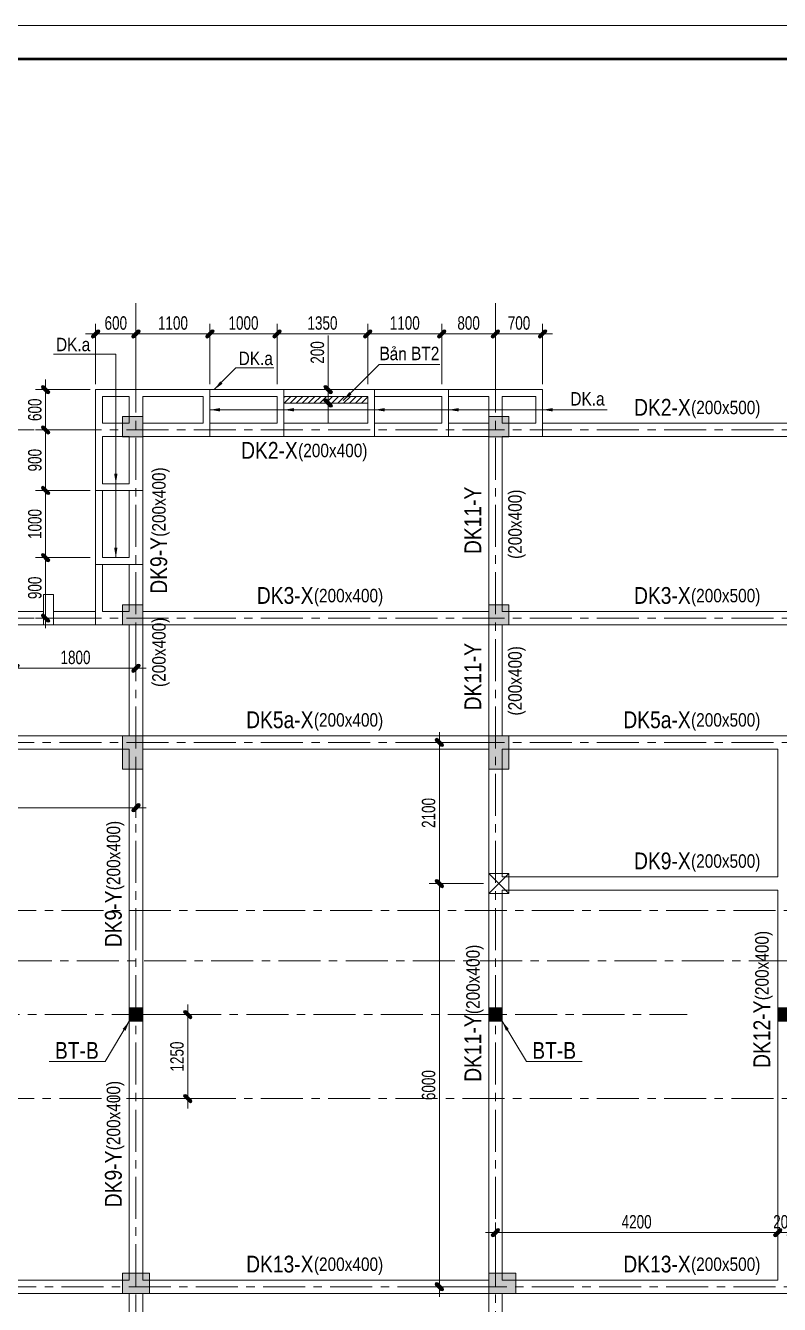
# Model space of a CAD drawing. Header units: millimetres. Extents: x -32285 to 839146, y -560248 to 114976.
# Drawn here: x 22057 to 33275, y 14887 to 33918 of the extents above; entities that cross this region are included whole.
import ezdxf
from ezdxf.enums import TextEntityAlignment as Align

# ---------------------------------------------------------------- set-up
doc = ezdxf.new("R2010")
doc.units = ezdxf.units.MM
doc.linetypes.add('ACAD_ISO03W100', pattern=[30, 12, -18])
doc.linetypes.add('CENTER', pattern=[2, 1.25, -0.25, 0.25, -0.25])
doc.layers.get('0').update_dxf_attribs({"lineweight": 20})
doc.layers.get('Defpoints').update_dxf_attribs({"lineweight": 9})
for name, color, linetype, lineweight in [('00_KHUNG 1_S', 7, 'Continuous', 50), ('a', 2, 'Continuous', 20), ('A_Bao_Cot_S_0.2', 3, 'Continuous', 20), ('A_Bao_DK_S_0.2', 3, 'Continuous', 20), ('A_Center_S_0.09', 8, 'Continuous', 9), ('A_Hatch_Cot_S_0.2', 30, 'Continuous', 20), ('A_Hatch_S_CONC_0.05', 8, 'ACAD_ISO03W100', 5), ('A_Note_Steel_S_0.09', 8, 'Continuous', 9), ('banbetong', 3, 'Continuous', 35), ('BT-1', 6, 'Continuous', 35), ('COT CAY 1', 10, 'Continuous', 20), ('COT CAY1', 6, 'Continuous', 20), ('Dim P', 150, 'Continuous', 15), ('DK-X', 33, 'Continuous', 35), ('DK-Y', 6, 'Continuous', 35), ('GCT-S', 8, 'Continuous', 9), ('TTN', 4, 'Continuous', 20)]:
    doc.layers.add(name, color=color, linetype=linetype, lineweight=lineweight)
doc.layers.add('HP- KHUNG', color=7, linetype='Continuous', plot=False)
doc.styles.add('conden250', font='VHELVCN.TTF', dxfattribs={"height": 250})
doc.styles.add('condense200', font='VHELVCN.TTF', dxfattribs={"height": 200})
doc.styles.add('Shx200', font='vn_vni.shx', dxfattribs={"width": 0.75, "bigfont": '@extfont2.shx'})
doc.dimstyles.new('SC 100 shx', dxfattribs={"dimtxt": 200, "dimasz": 150, "dimexe": 100, "dimexo": 80, "dimgap": 60, "dimtad": 1, "dimdec": 0, "dimtxsty": 'Shx200', "dimblk": 'STIK-01', "dimcen": -125, "dimdle": 100, "dimclrd": 8, "dimclre": 8, "dimclrt": 256, "dimadec": 0, "dimazin": 0, "dimtfac": 1, "dimtdec": 0, "dimtix": 1, "dimtmove": 0, "dimatfit": 3, "dimfxl": 1, "dimlwd": 9, "dimlwe": 9, "dimarcsym": 0})

# ---------------------------------------------------------------- blocks, each defined once
blk = doc.blocks.new('STIK-01')
at = {"lineweight": 13}
h = blk.add_hatch(color=8, dxfattribs=at)
edge = h.paths.add_edge_path()
edge.add_line((-0.16, -0.37), (0.37, 0.16))
edge.add_arc((0.27, 0.27), 0.15, 315, 495)
edge.add_line((0.16, 0.37), (-0.37, -0.16))
edge.add_arc((-0.27, -0.27), 0.15, 135, 315)
at = {"color": 8, "lineweight": 9}
for p, q in [((-0.21, 0), (-1, 0)), ((0, 0.21), (0, 1)), ((1, 0), (0.21, 0)), ((0, -1), (0, -0.21))]:
    blk.add_line(p, q, dxfattribs=at)
at = {"color": 8, "lineweight": 13}
blk.add_lwpolyline([(-0.16, -0.37), (0.37, 0.16, 1), (0.16, 0.37), (-0.37, -0.16, 1)], format="xyb", close=True, dxfattribs=at)
blk = doc.blocks.new('*D44')
at = {"layer": 'Defpoints', "color": 0, "linetype": 'Continuous', "transparency": 16777216}
for p in [(237052, -84333), (242052, -84333), (242052, -84817)]:
    blk.add_point(p, dxfattribs=at)
at = {"layer": 'Dim P', "color": 8, "linetype": 'Continuous', "lineweight": 9, "transparency": 16777216}
for p, q in [((237052, -84413), (237052, -84917)), ((242052, -84413), (242052, -84917)), ((237202, -84817), (241902, -84817))]:
    blk.add_line(p, q, dxfattribs=at)
at = {"layer": 'Dim P', "color": 8, "linetype": 'Continuous', "lineweight": 9, "transparency": 16777216, "xscale": 150, "yscale": 150, "zscale": 150, "rotation": 180}
blk.add_blockref('STIK-01', (237052, -84817), dxfattribs=at)
at = {"layer": 'Dim P', "color": 8, "linetype": 'Continuous', "lineweight": 9, "transparency": 16777216, "xscale": 150, "yscale": 150, "zscale": 150}
blk.add_blockref('STIK-01', (242052, -84817), dxfattribs=at)
at = {"layer": 'Dim P', "linetype": 'Continuous', "transparency": 16777216, "insert": (239552, -84657), "char_height": 200, "attachment_point": 5, "style": 'Shx200'}
blk.add_mtext('5000', dxfattribs=at)
blk = doc.blocks.new('*D135')
at = {"layer": 'Defpoints', "color": 0, "linetype": 'Continuous', "transparency": 16777216}
for p in [(242052, -70053), (241452, -70883), (242052, -70883)]:
    blk.add_point(p, dxfattribs=at)
at = {"layer": 'Dim P', "color": 8, "linetype": 'Continuous', "lineweight": 9, "transparency": 16777216}
for p, q in [((241452, -70803), (241452, -69953)), ((242052, -70803), (242052, -69953)), ((241602, -70053), (241902, -70053))]:
    blk.add_line(p, q, dxfattribs=at)
at = {"layer": 'Dim P', "color": 8, "linetype": 'Continuous', "lineweight": 9, "transparency": 16777216, "xscale": 150, "yscale": 150, "zscale": 150, "rotation": 180}
blk.add_blockref('STIK-01', (241452, -70053), dxfattribs=at)
at = {"layer": 'Dim P', "color": 8, "linetype": 'Continuous', "lineweight": 9, "transparency": 16777216, "xscale": 150, "yscale": 150, "zscale": 150}
blk.add_blockref('STIK-01', (242052, -70053), dxfattribs=at)
at = {"layer": 'Dim P', "linetype": 'Continuous', "transparency": 16777216, "insert": (241752, -69893), "char_height": 200, "attachment_point": 5, "style": 'Shx200'}
blk.add_mtext('600', dxfattribs=at)
blk = doc.blocks.new('*D136')
at = {"layer": 'Defpoints', "color": 0, "linetype": 'Continuous', "transparency": 16777216}
for p in [(243152, -70053), (242052, -70883), (243152, -70883)]:
    blk.add_point(p, dxfattribs=at)
at = {"layer": 'Dim P', "color": 8, "linetype": 'Continuous', "lineweight": 9, "transparency": 16777216}
for p, q in [((242052, -70803), (242052, -69953)), ((243152, -70803), (243152, -69953)), ((242202, -70053), (243002, -70053))]:
    blk.add_line(p, q, dxfattribs=at)
at = {"layer": 'Dim P', "color": 8, "linetype": 'Continuous', "lineweight": 9, "transparency": 16777216, "xscale": 150, "yscale": 150, "zscale": 150, "rotation": 180}
blk.add_blockref('STIK-01', (242052, -70053), dxfattribs=at)
at = {"layer": 'Dim P', "color": 8, "linetype": 'Continuous', "lineweight": 9, "transparency": 16777216, "xscale": 150, "yscale": 150, "zscale": 150}
blk.add_blockref('STIK-01', (243152, -70053), dxfattribs=at)
at = {"layer": 'Dim P', "linetype": 'Continuous', "transparency": 16777216, "insert": (242602, -69893), "char_height": 200, "attachment_point": 5, "style": 'Shx200'}
blk.add_mtext('1100', dxfattribs=at)
blk = doc.blocks.new('*D137')
at = {"layer": 'Defpoints', "color": 0, "linetype": 'Continuous', "transparency": 16777216}
for p in [(244152, -70053), (243152, -70883), (244152, -70883)]:
    blk.add_point(p, dxfattribs=at)
at = {"layer": 'Dim P', "color": 8, "linetype": 'Continuous', "lineweight": 9, "transparency": 16777216}
for p, q in [((243152, -70803), (243152, -69953)), ((244152, -70803), (244152, -69953)), ((243302, -70053), (244002, -70053))]:
    blk.add_line(p, q, dxfattribs=at)
at = {"layer": 'Dim P', "color": 8, "linetype": 'Continuous', "lineweight": 9, "transparency": 16777216, "xscale": 150, "yscale": 150, "zscale": 150, "rotation": 180}
blk.add_blockref('STIK-01', (243152, -70053), dxfattribs=at)
at = {"layer": 'Dim P', "color": 8, "linetype": 'Continuous', "lineweight": 9, "transparency": 16777216, "xscale": 150, "yscale": 150, "zscale": 150}
blk.add_blockref('STIK-01', (244152, -70053), dxfattribs=at)
at = {"layer": 'Dim P', "linetype": 'Continuous', "transparency": 16777216, "insert": (243652, -69893), "char_height": 200, "attachment_point": 5, "style": 'Shx200'}
blk.add_mtext('1000', dxfattribs=at)
blk = doc.blocks.new('*D138')
at = {"layer": 'Defpoints', "color": 0, "linetype": 'Continuous', "transparency": 16777216}
for p in [(245502, -70053), (244152, -70883), (245502, -70883)]:
    blk.add_point(p, dxfattribs=at)
at = {"layer": 'Dim P', "color": 8, "linetype": 'Continuous', "lineweight": 9, "transparency": 16777216}
for p, q in [((244152, -70803), (244152, -69953)), ((245502, -70803), (245502, -69953)), ((244302, -70053), (245352, -70053))]:
    blk.add_line(p, q, dxfattribs=at)
at = {"layer": 'Dim P', "color": 8, "linetype": 'Continuous', "lineweight": 9, "transparency": 16777216, "xscale": 150, "yscale": 150, "zscale": 150, "rotation": 180}
blk.add_blockref('STIK-01', (244152, -70053), dxfattribs=at)
at = {"layer": 'Dim P', "color": 8, "linetype": 'Continuous', "lineweight": 9, "transparency": 16777216, "xscale": 150, "yscale": 150, "zscale": 150}
blk.add_blockref('STIK-01', (245502, -70053), dxfattribs=at)
at = {"layer": 'Dim P', "linetype": 'Continuous', "transparency": 16777216, "insert": (244827, -69893), "char_height": 200, "attachment_point": 5, "style": 'Shx200'}
blk.add_mtext('1350', dxfattribs=at)
blk = doc.blocks.new('*D139')
at = {"layer": 'Defpoints', "color": 0, "linetype": 'Continuous', "transparency": 16777216}
for p in [(246602, -70053), (245502, -70883), (246602, -70883)]:
    blk.add_point(p, dxfattribs=at)
at = {"layer": 'Dim P', "color": 8, "linetype": 'Continuous', "lineweight": 9, "transparency": 16777216}
for p, q in [((245502, -70803), (245502, -69953)), ((246602, -70803), (246602, -69953)), ((245652, -70053), (246452, -70053))]:
    blk.add_line(p, q, dxfattribs=at)
at = {"layer": 'Dim P', "color": 8, "linetype": 'Continuous', "lineweight": 9, "transparency": 16777216, "xscale": 150, "yscale": 150, "zscale": 150, "rotation": 180}
blk.add_blockref('STIK-01', (245502, -70053), dxfattribs=at)
at = {"layer": 'Dim P', "color": 8, "linetype": 'Continuous', "lineweight": 9, "transparency": 16777216, "xscale": 150, "yscale": 150, "zscale": 150}
blk.add_blockref('STIK-01', (246602, -70053), dxfattribs=at)
at = {"layer": 'Dim P', "linetype": 'Continuous', "transparency": 16777216, "insert": (246052, -69893), "char_height": 200, "attachment_point": 5, "style": 'Shx200'}
blk.add_mtext('1100', dxfattribs=at)
blk = doc.blocks.new('*D140')
at = {"layer": 'Defpoints', "color": 0, "linetype": 'Continuous', "transparency": 16777216}
for p in [(247402, -70053), (246602, -70883), (247402, -70883)]:
    blk.add_point(p, dxfattribs=at)
at = {"layer": 'Dim P', "color": 8, "linetype": 'Continuous', "lineweight": 9, "transparency": 16777216}
for p, q in [((246602, -70803), (246602, -69953)), ((247402, -70803), (247402, -69953)), ((246752, -70053), (247252, -70053))]:
    blk.add_line(p, q, dxfattribs=at)
at = {"layer": 'Dim P', "color": 8, "linetype": 'Continuous', "lineweight": 9, "transparency": 16777216, "xscale": 150, "yscale": 150, "zscale": 150, "rotation": 180}
blk.add_blockref('STIK-01', (246602, -70053), dxfattribs=at)
at = {"layer": 'Dim P', "color": 8, "linetype": 'Continuous', "lineweight": 9, "transparency": 16777216, "xscale": 150, "yscale": 150, "zscale": 150}
blk.add_blockref('STIK-01', (247402, -70053), dxfattribs=at)
at = {"layer": 'Dim P', "linetype": 'Continuous', "transparency": 16777216, "insert": (247002, -69893), "char_height": 200, "attachment_point": 5, "style": 'Shx200'}
blk.add_mtext('800', dxfattribs=at)
blk = doc.blocks.new('*D141')
at = {"layer": 'Defpoints', "color": 0, "linetype": 'Continuous', "transparency": 16777216}
for p in [(248102, -70053), (247402, -70883), (248102, -70883)]:
    blk.add_point(p, dxfattribs=at)
at = {"layer": 'Dim P', "color": 8, "linetype": 'Continuous', "lineweight": 9, "transparency": 16777216}
for p, q in [((247402, -70803), (247402, -69953)), ((248102, -70803), (248102, -69953)), ((247552, -70053), (247952, -70053))]:
    blk.add_line(p, q, dxfattribs=at)
at = {"layer": 'Dim P', "color": 8, "linetype": 'Continuous', "lineweight": 9, "transparency": 16777216, "xscale": 150, "yscale": 150, "zscale": 150, "rotation": 180}
blk.add_blockref('STIK-01', (247402, -70053), dxfattribs=at)
at = {"layer": 'Dim P', "color": 8, "linetype": 'Continuous', "lineweight": 9, "transparency": 16777216, "xscale": 150, "yscale": 150, "zscale": 150}
blk.add_blockref('STIK-01', (248102, -70053), dxfattribs=at)
at = {"layer": 'Dim P', "linetype": 'Continuous', "transparency": 16777216, "insert": (247752, -69893), "char_height": 200, "attachment_point": 5, "style": 'Shx200'}
blk.add_mtext('700', dxfattribs=at)
blk = doc.blocks.new('*D142')
at = {"layer": 'Defpoints', "color": 0, "linetype": 'Continuous', "transparency": 16777216}
for p in [(241452, -70883), (240707, -71483), (241452, -71483)]:
    blk.add_point(p, dxfattribs=at)
at = {"layer": 'Dim P', "color": 8, "linetype": 'Continuous', "lineweight": 9, "transparency": 16777216}
for p, q in [((241372, -70883), (240607, -70883)), ((240707, -71033), (240707, -71333)), ((241372, -71483), (240607, -71483))]:
    blk.add_line(p, q, dxfattribs=at)
at = {"layer": 'Dim P', "color": 8, "linetype": 'Continuous', "lineweight": 9, "transparency": 16777216, "xscale": 150, "yscale": 150, "zscale": 150}
for p, rotation in [((240707, -70883), 90), ((240707, -71483), 270)]:
    blk.add_blockref('STIK-01', p, dxfattribs=dict(at, rotation=rotation))
at = {"layer": 'Dim P', "linetype": 'Continuous', "transparency": 16777216, "insert": (240547, -71183), "char_height": 200, "attachment_point": 5, "rotation": 90, "style": 'Shx200'}
blk.add_mtext('600', dxfattribs=at)
blk = doc.blocks.new('*D143')
at = {"layer": 'Defpoints', "color": 0, "linetype": 'Continuous', "transparency": 16777216}
for p in [(241452, -71483), (240707, -72383), (241452, -72383)]:
    blk.add_point(p, dxfattribs=at)
at = {"layer": 'Dim P', "color": 8, "linetype": 'Continuous', "lineweight": 9, "transparency": 16777216}
for p, q in [((241372, -71483), (240607, -71483)), ((240707, -71633), (240707, -72233)), ((241372, -72383), (240607, -72383))]:
    blk.add_line(p, q, dxfattribs=at)
at = {"layer": 'Dim P', "color": 8, "linetype": 'Continuous', "lineweight": 9, "transparency": 16777216, "xscale": 150, "yscale": 150, "zscale": 150}
for p, rotation in [((240707, -71483), 90), ((240707, -72383), 270)]:
    blk.add_blockref('STIK-01', p, dxfattribs=dict(at, rotation=rotation))
at = {"layer": 'Dim P', "linetype": 'Continuous', "transparency": 16777216, "insert": (240547, -71933), "char_height": 200, "attachment_point": 5, "rotation": 90, "style": 'Shx200'}
blk.add_mtext('900', dxfattribs=at)
blk = doc.blocks.new('*D144')
at = {"layer": 'Defpoints', "color": 0, "linetype": 'Continuous', "transparency": 16777216}
for p in [(241452, -72383), (240707, -73383), (241452, -73383)]:
    blk.add_point(p, dxfattribs=at)
at = {"layer": 'Dim P', "color": 8, "linetype": 'Continuous', "lineweight": 9, "transparency": 16777216}
for p, q in [((241372, -72383), (240607, -72383)), ((240707, -72533), (240707, -73233)), ((241372, -73383), (240607, -73383))]:
    blk.add_line(p, q, dxfattribs=at)
at = {"layer": 'Dim P', "color": 8, "linetype": 'Continuous', "lineweight": 9, "transparency": 16777216, "xscale": 150, "yscale": 150, "zscale": 150}
for p, rotation in [((240707, -72383), 90), ((240707, -73383), 270)]:
    blk.add_blockref('STIK-01', p, dxfattribs=dict(at, rotation=rotation))
at = {"layer": 'Dim P', "linetype": 'Continuous', "transparency": 16777216, "insert": (240547, -72883), "char_height": 200, "attachment_point": 5, "rotation": 90, "style": 'Shx200'}
blk.add_mtext('1000', dxfattribs=at)
blk = doc.blocks.new('*D145')
at = {"layer": 'Defpoints', "color": 0, "linetype": 'Continuous', "transparency": 16777216}
for p in [(241452, -73383), (240707, -74283), (241452, -74283)]:
    blk.add_point(p, dxfattribs=at)
at = {"layer": 'Dim P', "color": 8, "linetype": 'Continuous', "lineweight": 9, "transparency": 16777216}
for p, q in [((241372, -73383), (240607, -73383)), ((240707, -73533), (240707, -74133)), ((241372, -74283), (240607, -74283))]:
    blk.add_line(p, q, dxfattribs=at)
at = {"layer": 'Dim P', "color": 8, "linetype": 'Continuous', "lineweight": 9, "transparency": 16777216, "xscale": 150, "yscale": 150, "zscale": 150}
for p, rotation in [((240707, -73383), 90), ((240707, -74283), 270)]:
    blk.add_blockref('STIK-01', p, dxfattribs=dict(at, rotation=rotation))
at = {"layer": 'Dim P', "linetype": 'Continuous', "transparency": 16777216, "insert": (240547, -73833), "char_height": 200, "attachment_point": 5, "rotation": 90, "style": 'Shx200'}
blk.add_mtext('900', dxfattribs=at)
blk = doc.blocks.new('*D160')
at = {"layer": 'Defpoints', "color": 0, "linetype": 'Continuous', "transparency": 16777216}
for p in [(244912, -70883), (245502, -70883), (245502, -71083)]:
    blk.add_point(p, dxfattribs=at)
at = {"layer": 'Dim P', "color": 8, "linetype": 'Continuous', "lineweight": 9, "transparency": 16777216}
for p, q in [((244912, -70733), (244912, -70077)), ((245422, -70883), (244812, -70883)), ((244912, -71083), (244912, -70883)), ((245422, -71083), (244812, -71083)), ((244912, -71233), (244912, -71383))]:
    blk.add_line(p, q, dxfattribs=at)
at = {"layer": 'Dim P', "color": 8, "linetype": 'Continuous', "lineweight": 9, "transparency": 16777216, "xscale": 150, "yscale": 150, "zscale": 150}
for p, rotation in [((244912, -70883), 270), ((244912, -71083), 90)]:
    blk.add_blockref('STIK-01', p, dxfattribs=dict(at, rotation=rotation))
at = {"layer": 'Dim P', "linetype": 'Continuous', "transparency": 16777216, "insert": (244752, -70330), "char_height": 200, "attachment_point": 5, "rotation": 90, "style": 'Shx200'}
blk.add_mtext('200', dxfattribs=at)
blk = doc.blocks.new('*D176')
at = {"layer": 'Defpoints', "color": 0, "linetype": 'Continuous', "transparency": 16777216}
for p in [(237202, -76333), (242052, -76333), (242052, -77105)]:
    blk.add_point(p, dxfattribs=at)
at = {"layer": 'Dim P', "color": 8, "linetype": 'Continuous', "lineweight": 9, "transparency": 16777216}
for p, q in [((237202, -76413), (237202, -77205)), ((242052, -76413), (242052, -77205)), ((237352, -77105), (241902, -77105))]:
    blk.add_line(p, q, dxfattribs=at)
at = {"layer": 'Dim P', "color": 8, "linetype": 'Continuous', "lineweight": 9, "transparency": 16777216, "xscale": 150, "yscale": 150, "zscale": 150, "rotation": 180}
blk.add_blockref('STIK-01', (237202, -77105), dxfattribs=at)
at = {"layer": 'Dim P', "color": 8, "linetype": 'Continuous', "lineweight": 9, "transparency": 16777216, "xscale": 150, "yscale": 150, "zscale": 150}
blk.add_blockref('STIK-01', (242052, -77105), dxfattribs=at)
at = {"layer": 'Dim P', "linetype": 'Continuous', "transparency": 16777216, "insert": (239627, -76945), "char_height": 200, "attachment_point": 5, "style": 'Shx200'}
blk.add_mtext('4850', dxfattribs=at)
blk = doc.blocks.new('*D177')
at = {"layer": 'Defpoints', "color": 0, "linetype": 'Continuous', "transparency": 16777216}
for p in [(247302, -76133), (246567, -78233), (247302, -78233)]:
    blk.add_point(p, dxfattribs=at)
at = {"layer": 'Dim P', "color": 8, "linetype": 'Continuous', "lineweight": 9, "transparency": 16777216}
for p, q in [((247222, -76133), (246467, -76133)), ((246567, -76283), (246567, -78083)), ((247222, -78233), (246467, -78233))]:
    blk.add_line(p, q, dxfattribs=at)
at = {"layer": 'Dim P', "color": 8, "linetype": 'Continuous', "lineweight": 9, "transparency": 16777216, "xscale": 150, "yscale": 150, "zscale": 150}
for p, rotation in [((246567, -76133), 90), ((246567, -78233), 270)]:
    blk.add_blockref('STIK-01', p, dxfattribs=dict(at, rotation=rotation))
at = {"layer": 'Dim P', "linetype": 'Continuous', "transparency": 16777216, "insert": (246407, -77183), "char_height": 200, "attachment_point": 5, "rotation": 90, "style": 'Shx200'}
blk.add_mtext('2100', dxfattribs=at)
blk = doc.blocks.new('*D178')
at = {"layer": 'Defpoints', "color": 0, "linetype": 'Continuous', "transparency": 16777216}
for p in [(247302, -78233), (246567, -84233), (247302, -84233)]:
    blk.add_point(p, dxfattribs=at)
at = {"layer": 'Dim P', "color": 8, "linetype": 'Continuous', "lineweight": 9, "transparency": 16777216}
for p, q in [((247222, -78233), (246467, -78233)), ((246567, -78383), (246567, -84083)), ((247222, -84233), (246467, -84233))]:
    blk.add_line(p, q, dxfattribs=at)
at = {"layer": 'Dim P', "color": 8, "linetype": 'Continuous', "lineweight": 9, "transparency": 16777216, "xscale": 150, "yscale": 150, "zscale": 150}
for p, rotation in [((246567, -78233), 90), ((246567, -84233), 270)]:
    blk.add_blockref('STIK-01', p, dxfattribs=dict(at, rotation=rotation))
at = {"layer": 'Dim P', "linetype": 'Continuous', "transparency": 16777216, "insert": (246407, -81233), "char_height": 200, "attachment_point": 5, "rotation": 90, "style": 'Shx200'}
blk.add_mtext('6000', dxfattribs=at)
blk = doc.blocks.new('*D182')
at = {"layer": 'Defpoints', "color": 0, "linetype": 'Continuous', "transparency": 16777216}
for p in [(251602, -83428), (247402, -84033), (251602, -84133)]:
    blk.add_point(p, dxfattribs=at)
at = {"layer": 'Dim P', "color": 8, "linetype": 'Continuous', "lineweight": 9, "transparency": 16777216}
for p, q in [((247402, -83953), (247402, -83328)), ((251602, -84053), (251602, -83328)), ((247552, -83428), (251452, -83428))]:
    blk.add_line(p, q, dxfattribs=at)
at = {"layer": 'Dim P', "color": 8, "linetype": 'Continuous', "lineweight": 9, "transparency": 16777216, "xscale": 150, "yscale": 150, "zscale": 150, "rotation": 180}
blk.add_blockref('STIK-01', (247402, -83428), dxfattribs=at)
at = {"layer": 'Dim P', "color": 8, "linetype": 'Continuous', "lineweight": 9, "transparency": 16777216, "xscale": 150, "yscale": 150, "zscale": 150}
blk.add_blockref('STIK-01', (251602, -83428), dxfattribs=at)
at = {"layer": 'Dim P', "linetype": 'Continuous', "transparency": 16777216, "insert": (249502, -83268), "char_height": 200, "attachment_point": 5, "style": 'Shx200'}
blk.add_mtext('4200', dxfattribs=at)
blk = doc.blocks.new('*D183')
at = {"layer": 'Defpoints', "color": 0, "linetype": 'Continuous', "transparency": 16777216}
for p in [(251802, -83428), (251602, -84133), (251802, -84133)]:
    blk.add_point(p, dxfattribs=at)
at = {"layer": 'Dim P', "color": 8, "linetype": 'Continuous', "lineweight": 9, "transparency": 16777216}
for p, q in [((251602, -84053), (251602, -83328)), ((251802, -84053), (251802, -83328)), ((251452, -83428), (251302, -83428)), ((251602, -83428), (251802, -83428)), ((251952, -83428), (252102, -83428))]:
    blk.add_line(p, q, dxfattribs=at)
at = {"layer": 'Dim P', "color": 8, "linetype": 'Continuous', "lineweight": 9, "transparency": 16777216, "xscale": 150, "yscale": 150, "zscale": 150}
blk.add_blockref('STIK-01', (251602, -83428), dxfattribs=at)
at = {"layer": 'Dim P', "color": 8, "linetype": 'Continuous', "lineweight": 9, "transparency": 16777216, "xscale": 150, "yscale": 150, "zscale": 150, "rotation": 180}
blk.add_blockref('STIK-01', (251802, -83428), dxfattribs=at)
at = {"layer": 'Dim P', "linetype": 'Continuous', "transparency": 16777216, "insert": (251702, -83268), "char_height": 200, "attachment_point": 5, "style": 'Shx200'}
blk.add_mtext('200', dxfattribs=at)
blk = doc.blocks.new('*D239')
at = {"layer": 'Defpoints', "color": 0, "linetype": 'Continuous', "transparency": 16777216}
for p in [(242232, -80183), (242232, -81433), (242823, -81433)]:
    blk.add_point(p, dxfattribs=at)
at = {"layer": 'Dim P', "color": 8, "linetype": 'Continuous', "lineweight": 9, "transparency": 16777216}
for p, q in [((242312, -80183), (242923, -80183)), ((242823, -80333), (242823, -81283)), ((242312, -81433), (242923, -81433))]:
    blk.add_line(p, q, dxfattribs=at)
at = {"layer": 'Dim P', "color": 8, "linetype": 'Continuous', "lineweight": 9, "transparency": 16777216, "xscale": 150, "yscale": 150, "zscale": 150}
for p, rotation in [((242823, -80183), 90), ((242823, -81433), 270)]:
    blk.add_blockref('STIK-01', p, dxfattribs=dict(at, rotation=rotation))
at = {"layer": 'Dim P', "linetype": 'Continuous', "transparency": 16777216, "insert": (242663, -80808), "char_height": 200, "attachment_point": 5, "rotation": 90, "style": 'Shx200'}
blk.add_mtext('1250', dxfattribs=at)
blk = doc.blocks.new('COL-HTRU')
at = {"layer": 'A_Bao_Cot_S_0.2', "linetype": 'Continuous'}
for points in [[(-20476, 27420), (-20476, 27720), (-20176, 27720), (-20176, 27420)], [(-15026, 27420), (-15026, 27720), (-14726, 27720), (-14726, 27420)], [(-20476, 24620), (-20476, 24920), (-20176, 24920), (-20176, 24620)], [(-15026, 24620), (-15026, 24920), (-14726, 24920), (-14726, 24620)], [(-20476, 22470), (-20476, 22970), (-20176, 22970), (-20176, 22470)], [(-15026, 22470), (-15026, 22970), (-14726, 22970), (-14726, 22470)], [(-20476, 14670), (-20476, 14970), (-20076, 14970), (-20076, 14670)], [(-15026, 14670), (-15026, 14970), (-14626, 14970), (-14626, 14670)]]:
    blk.add_lwpolyline(points, close=True, dxfattribs=at)
at = {"layer": 'A_Hatch_Cot_S_0.2', "linetype": 'Continuous'}
for points in [[(-20176, 27420), (-20176, 27720), (-20476, 27420), (-20476, 27720)], [(-14726, 27420), (-14726, 27720), (-15026, 27420), (-15026, 27720)], [(-20176, 24620), (-20176, 24920), (-20476, 24620), (-20476, 24920)], [(-14726, 24620), (-14726, 24920), (-15026, 24620), (-15026, 24920)], [(-20176, 22470), (-20176, 22970), (-20476, 22470), (-20476, 22970)], [(-14726, 22470), (-14726, 22970), (-15026, 22470), (-15026, 22970)], [(-20076, 14670), (-20076, 14970), (-20476, 14670), (-20476, 14970)], [(-14626, 14670), (-14626, 14970), (-15026, 14670), (-15026, 14970)]]:
    blk.add_trace(points, dxfattribs=at)
blk = doc.blocks.new('MyBlock22')
at = {"layer": 'COT CAY 1'}
for p, q in [((-150, -300), (150, 0)), ((150, -300), (-150, 0)), ((-5500, -2200), (-5300, -2000)), ((-5300, -2200), (-5500, -2000))]:
    blk.add_line(p, q, dxfattribs=at)
for points in [[(-150, -300), (-150, 0), (150, 0), (150, -300)], [(-5500, -2200), (-5500, -2000), (-5300, -2000), (-5300, -2200)]]:
    blk.add_lwpolyline(points, close=True, dxfattribs=at)
blk = doc.blocks.new('*D267')
at = {"layer": 'Defpoints', "color": 0, "linetype": 'Continuous', "transparency": 16777216}
for p in [(240252, -74183), (242052, -74383), (242052, -75029)]:
    blk.add_point(p, dxfattribs=at)
at = {"layer": 'Dim P', "color": 8, "linetype": 'Continuous', "lineweight": 9, "transparency": 16777216}
for p, q in [((240252, -74263), (240252, -75129)), ((242052, -74463), (242052, -75129)), ((240402, -75029), (241902, -75029))]:
    blk.add_line(p, q, dxfattribs=at)
at = {"layer": 'Dim P', "color": 8, "linetype": 'Continuous', "lineweight": 9, "transparency": 16777216, "xscale": 150, "yscale": 150, "zscale": 150, "rotation": 180}
blk.add_blockref('STIK-01', (240252, -75029), dxfattribs=at)
at = {"layer": 'Dim P', "color": 8, "linetype": 'Continuous', "lineweight": 9, "transparency": 16777216, "xscale": 150, "yscale": 150, "zscale": 150}
blk.add_blockref('STIK-01', (242052, -75029), dxfattribs=at)
at = {"layer": 'Dim P', "linetype": 'Continuous', "transparency": 16777216, "insert": (241152, -74869), "char_height": 200, "attachment_point": 5, "style": 'Shx200'}
blk.add_mtext('1800', dxfattribs=at)
blk = doc.blocks.new('BTT1 - UPDATE')
at = {"layer": 'COT CAY1', "linetype": 'Continuous'}
h = blk.add_hatch(color=5, dxfattribs=at)
h.dxf.hatch_style = 1
h.paths.add_polyline_path([(971460, -102055), (971660, -102055), (971660, -102255), (971460, -102255)])
h = blk.add_hatch(color=5, dxfattribs=at)
h.dxf.hatch_style = 1
h.paths.add_polyline_path([(976460, -102055), (976660, -102055), (976660, -102255), (976460, -102255)])
h = blk.add_hatch(color=5, dxfattribs=at)
h.dxf.hatch_style = 1
h.paths.add_polyline_path([(981810, -102055), (982010, -102055), (982010, -102255), (981810, -102255)])
h = blk.add_hatch(color=2, dxfattribs=at)
h.dxf.hatch_style = 1
h.paths.add_polyline_path([(986110, -102055), (986310, -102055), (986310, -102255), (986110, -102255)])
h = blk.add_hatch(color=5, dxfattribs=at)
h.dxf.hatch_style = 1
h.paths.add_polyline_path([(965960, -111705), (966160, -111705), (966160, -111905), (965960, -111905)])
h = blk.add_hatch(color=5, dxfattribs=at)
h.dxf.hatch_style = 1
h.paths.add_polyline_path([(969260, -111705), (969460, -111705), (969460, -111905), (969260, -111905)])
h = blk.add_hatch(color=5, dxfattribs=at)
h.dxf.hatch_style = 1
h.paths.add_polyline_path([(977960, -111955), (977760, -111955), (977760, -112155), (977960, -112155)])
h = blk.add_hatch(color=5, dxfattribs=at)
h.dxf.hatch_style = 1
h.paths.add_polyline_path([(981810, -111955), (982010, -111955), (982010, -112155), (981810, -112155)])
h = blk.add_hatch(color=2, dxfattribs=at)
h.dxf.hatch_style = 1
h.paths.add_polyline_path([(986110, -111955), (986310, -111955), (986310, -112155), (986110, -112155)])
h = blk.add_hatch(color=5, dxfattribs=at)
h.dxf.hatch_style = 1
h.paths.add_polyline_path([(965960, -116605), (966160, -116605), (966160, -116805), (965960, -116805)])
h = blk.add_hatch(color=5, dxfattribs=at)
h.dxf.hatch_style = 1
h.paths.add_polyline_path([(972760, -116605), (972960, -116605), (972960, -116805), (972760, -116805)])
at = {"layer": 'COT CAY1', "color": 5}
for points in [[(971460, -102055), (971660, -102055), (971660, -102255), (971460, -102255)], [(976460, -102055), (976660, -102055), (976660, -102255), (976460, -102255)], [(981810, -102055), (982010, -102055), (982010, -102255), (981810, -102255)], [(965960, -111705), (966160, -111705), (966160, -111905), (965960, -111905)], [(969260, -111705), (969460, -111705), (969460, -111905), (969260, -111905)], [(977960, -111955), (977760, -111955), (977760, -112155), (977960, -112155)], [(981810, -111955), (982010, -111955), (982010, -112155), (981810, -112155)], [(965960, -116605), (966160, -116605), (966160, -116805), (965960, -116805)], [(972760, -116605), (972960, -116605), (972960, -116805), (972760, -116805)]]:
    blk.add_lwpolyline(points, close=True, dxfattribs=at)
at = {"layer": 'COT CAY1', "color": 2}
for points in [[(986110, -102055), (986310, -102055), (986310, -102255), (986110, -102255)], [(986110, -111955), (986310, -111955), (986310, -112155), (986110, -112155)]]:
    blk.add_lwpolyline(points, close=True, dxfattribs=at)
at = {"layer": 'BT-1', "color": 5, "linetype": 'Continuous', "ltscale": 0.4, "style": 'conden250'}
for p in [(972433, -102889), (975680, -102889), (982783, -102889), (966933, -112539), (970233, -112539), (978733, -112789), (982783, -112789), (965180, -117439), (973733, -117439)]:
    blk.add_text('BT-B', height=250, dxfattribs=at).set_placement(p, align=Align.BOTTOM_CENTER)
at = {"layer": 'BT-1', "color": 2, "linetype": 'Continuous', "ltscale": 0.4, "style": 'conden250'}
for p in [(987083, -102889), (987083, -112789)]:
    blk.add_text('BT-C', height=250, dxfattribs=at).set_placement(p, align=Align.BOTTOM_CENTER)
at = {"layer": 'A_Note_Steel_S_0.09', "linetype": 'Continuous'}
for points in [[(971660, -102255), (972019, -102852), (972850, -102852)], [(976460, -102255), (976101, -102852), (975270, -102852)], [(982010, -102255), (982369, -102852), (983200, -102852)], [(986310, -102255), (986669, -102852), (987500, -102852)], [(966160, -111905), (966519, -112502), (967350, -112502)], [(969460, -111905), (969819, -112502), (970650, -112502)], [(977960, -112155), (978319, -112752), (979150, -112752)], [(982010, -112155), (982369, -112752), (983200, -112752)], [(986310, -112155), (986669, -112752), (987500, -112752)], [(965960, -116805), (965601, -117402), (964770, -117402)], [(972960, -116805), (973319, -117402), (974150, -117402)]]:
    blk.add_leader(points, dimstyle='SC 100 shx', override={"dimgap": 60, "dimtad": 0}, dxfattribs=at)

msp = doc.modelspace()

# ---------------------------------------------------------------- hatches: boundary and pattern name
at = {"layer": 'A_Hatch_S_CONC_0.05', "linetype": 'Continuous'}
h = msp.add_hatch(dxfattribs=at)
h.set_pattern_fill('ANSI31', color=256, scale=500, style=0)
h.set_pattern_definition([(45, (-218352.1, 10050.31), (-44.194174, 44.194174), [])])
h.paths.add_polyline_path([(27150, 28400), (25900, 28400), (25900, 28300), (27150, 28300)])

# ---------------------------------------------------------------- linework, layer by layer
at = {"layer": '00_KHUNG 1_S', "linetype": 'Continuous'}
msp.add_lwpolyline([(-14733.9, 33417.6), (-14733.9, -24982.4), (67266.1, -24982.4), (67266.1, 33417.6)], close=True, dxfattribs=at)
at = {"layer": 'a', "linetype": 'Continuous'}
for p, q in [((29750, 28500), (23100, 28500)), ((23100, 28500), (23100, 25000)), ((24800, 28500), (24800, 27800)), ((25900, 28500), (25900, 27800)), ((27250, 28500), (27250, 27800)), ((28350, 28500), (28350, 27800)), ((29750, 28500), (29750, 27800)), ((23100, 27000), (23800, 27000)), ((23100, 25900), (23800, 25900))]:
    msp.add_line(p, q, dxfattribs=at)
at = {"layer": 'A_Bao_DK_S_0.2', "linetype": 'Continuous'}
for p, q in [((23100, 28500), (23100, 25200)), ((29750, 28500), (23100, 28500)), ((23200, 28400), (23200, 28000)), ((23200, 28400), (23600, 28400)), ((23600, 28400), (23600, 28000)), ((23800, 28400), (23800, 28000)), ((23800, 28400), (24700, 28400)), ((24700, 28400), (24700, 28000)), ((24800, 28400), (24800, 28000)), ((24800, 28400), (25800, 28400)), ((25800, 28000), (25800, 28400)), ((25900, 28000), (25900, 28400)), ((25900, 28400), (27150, 28400)), ((25900, 28400), (27150, 28400)), ((27150, 28400), (27150, 28000)), ((27250, 28400), (27250, 28000)), ((27250, 28400), (28250, 28400)), ((28250, 28400), (28250, 28000)), ((28350, 28400), (28350, 28000)), ((28350, 28400), (28950, 28400)), ((28950, 28400), (28950, 28000)), ((29150, 28400), (29150, 28000)), ((29750, 28000), (29750, 28500)), ((25900, 28300), (27150, 28300)), ((23600, 28000), (23200, 28000)), ((24700, 28000), (23800, 28000)), ((25800, 28000), (24800, 28000)), ((27150, 28000), (25900, 28000)), ((28250, 28000), (27250, 28000)), ((28950, 28000), (28350, 28000)), ((29650, 28000), (29150, 28000)), ((35650, 28000), (29750, 28000)), ((23600, 27800), (23200, 27800)), ((23200, 27800), (23200, 27100)), ((23600, 27800), (23600, 27100)), ((28950, 27800), (23800, 27800)), ((23800, 27800), (23800, 25200)), ((28950, 27800), (28950, 25200)), ((35650, 27800), (29150, 27800)), ((29150, 27800), (29150, 25200)), ((23600, 27100), (23200, 27100)), ((23600, 27000), (23200, 27000)), ((23200, 27000), (23200, 26000)), ((23600, 27000), (23600, 26000)), ((23600, 26000), (23200, 26000)), ((23200, 25900), (23200, 25200)), ((23600, 25900), (23200, 25900)), ((23600, 25900), (23600, 25200)), ((21675, 25200), (22325, 25200)), ((22475, 25200), (23100, 25200)), ((23200, 25200), (23600, 25200)), ((23800, 25200), (28950, 25200)), ((29150, 25200), (35650, 25200)), ((16700, 25000), (23600, 25000)), ((23600, 25000), (23600, 23350)), ((23800, 25000), (23800, 23350)), ((23800, 25000), (28950, 25000)), ((28950, 25000), (28950, 23350)), ((29150, 25000), (29150, 23350)), ((29150, 25000), (35650, 25000)), ((16700, 23350), (23600, 23350)), ((23800, 23350), (28950, 23350)), ((29150, 23350), (35650, 23350)), ((18850, 23150), (23600, 23150)), ((23600, 23150), (23600, 15250)), ((23600, 23150), (23600, 15250)), ((23800, 23150), (28950, 23150)), ((23800, 23150), (23800, 15250)), ((23800, 23150), (23800, 15250)), ((28950, 23150), (28950, 15250)), ((29150, 23150), (33250, 23150)), ((29150, 23150), (29150, 21250)), ((33250, 23150), (33250, 21250)), ((33250, 21250), (29150, 21250)), ((29150, 21050), (29150, 15250)), ((33250, 21050), (29150, 21050)), ((33250, 21050), (33250, 15250)), ((23600, 15250), (18850, 15250)), ((28950, 15250), (23800, 15250)), ((33250, 15250), (29150, 15250)), ((23600, 15050), (16700, 15050)), ((23600, 15050), (23600, 12850)), ((23800, 15050), (23800, 12850)), ((28950, 15050), (23800, 15050)), ((28950, 15050), (28950, 12850)), ((29150, 15050), (29150, 12850)), ((35650, 15050), (29150, 15050))]:
    msp.add_line(p, q, dxfattribs=at)
msp.add_lwpolyline([(29650, 28000), (29650, 28400), (29150, 28400)], dxfattribs=at)
msp.add_lwpolyline([(22475, 25450), (22325, 25450), (22325, 25000), (22475, 25000)], close=True, dxfattribs=at)
at = {"layer": 'A_Center_S_0.09', "linetype": 'CENTER', "ltscale": 500}
for p, q in [((23700, 29784.7), (23700, -4531.6)), ((29050, 29784.7), (29050, -4531.6)), ((-7439.8, 27900), (52833.4, 27900)), ((-7439.8, 25100), (52833.4, 25100)), ((-7439.8, 23250), (52833.4, 23250)), ((-7408.4, 20750), (52833.4, 20750)), ((17342.9, 19200), (31902.9, 19200)), ((-7439.8, 17950), (52833.4, 17950)), ((-7408.4, 15150), (52833.4, 15150))]:
    msp.add_line(p, q, dxfattribs=at)
msp.add_lwpolyline([(-6178.9, 20000), (54070.1, 20000)], dxfattribs=at)
at = {"layer": 'HP- KHUNG', "color": 1, "lineweight": 9}
msp.add_lwpolyline([(-16233.9, 33917.6), (-16233.9, -25482.4), (67766.1, -25482.4), (67766.1, 33917.6)], close=True, dxfattribs=at)

# ---------------------------------------------------------------- block references
at = {"layer": 'A_Bao_Cot_S_0.2', "linetype": 'Continuous'}
msp.add_blockref('COL-HTRU', (43976.4, 379.9), dxfattribs=at)
at = {"layer": 'COT CAY 1'}
msp.add_blockref('MyBlock22', (29100, 21300), dxfattribs=at)
at = {"layer": 'GCT-S', "linetype": 'Continuous'}
msp.add_blockref('BTT1 - UPDATE', (-952860, 121355.5), dxfattribs=at)

# ---------------------------------------------------------------- texts
at = {"layer": 'a', "linetype": 'Continuous', "ltscale": 0.4, "style": 'conden250'}
for p in [(22510, 29011.6), (25228.5, 28805), (30164.1, 28203.2)]:
    msp.add_text('DK.a', height=200, dxfattribs=at).set_placement(p, align=Align.BOTTOM_LEFT)
at = {"layer": 'banbetong', "linetype": 'Continuous', "ltscale": 0.4, "style": 'conden250'}
msp.add_text('Baûn BT2', height=200, dxfattribs=at).set_placement((27323.9, 28878.4), align=Align.BOTTOM_LEFT)
at = {"layer": 'DK-X', "linetype": 'Continuous', "ltscale": 0.4, "style": 'conden250'}
for s, p in [('DK2-X', (31955.9, 28236.9)), ('DK2-X', (26107.7, 27596.4)), ('DK3-X', (26342, 25437)), ('DK3-X', (31954.7, 25437)), ('DK5a-X', (26342, 23587)), ('DK5a-X', (31954.7, 23587)), ('DK9-X', (31954.7, 21487)), ('DK13-X', (26342, 15487)), ('DK13-X', (31954.7, 15487))]:
    msp.add_text(s, height=250, dxfattribs=at).set_placement(p, align=Align.MIDDLE_RIGHT)
at = {"layer": 'DK-Y', "linetype": 'Continuous', "ltscale": 0.4, "style": 'conden250'}
for s, p in [('DK11-Y', (28713, 27055.5)), ('DK9-Y', (24038.9, 26305.8)), ('DK11-Y', (28713, 24729.1)), ('DK9-Y', (23363.1, 21045.8)), ('DK12-Y', (33013.1, 19408.5)), ('DK11-Y', (28713, 19202.4)), ('DK9-Y', (23363.1, 17175.8))]:
    msp.add_text(s, height=250, rotation=90, dxfattribs=at).set_placement(p, align=Align.MIDDLE_RIGHT)
at = {"layer": 'TTN', "linetype": 'Continuous', "ltscale": 0.4, "style": 'condense200'}
for s, p in [('(200x500)', (31961.2, 28234.9)), ('(200x400)', (26113, 27594.3)), ('(200x400)', (26347.3, 25434.9)), ('(200x500)', (31960, 25434.9)), ('(200x400)', (26347.3, 23584.9)), ('(200x500)', (31960, 23584.9)), ('(200x500)', (31960, 21484.9)), ('(200x400)', (26347.3, 15484.9)), ('(200x500)', (31960, 15484.9))]:
    msp.add_text(s, height=200, dxfattribs=at).set_placement(p, align=Align.MIDDLE_LEFT)
for p in [(24041, 26311.1), (29339.9, 25980.9), (24041, 24075.5), (29339.9, 23650.3), (23365.2, 21051.1), (33015.2, 19413.8), (28715.1, 19207.7), (23365.2, 17181.1)]:
    msp.add_text('(200x400)', height=200, rotation=90, dxfattribs=at).set_placement(p, align=Align.MIDDLE_LEFT)

# ---------------------------------------------------------------- dimensions: what is measured, and where the dimension line sits
at = {"layer": 'Dim P', "linetype": 'Continuous'}
for base, p1, p2, picture, middle in [((23700, 29329.8), (23100, 28500), (23700, 28500), '*D135', (23400, 29489.8)), ((33250, 15955.1), (29050, 15350), (33250, 15250), '*D182', (31150, 16115.1))]:
    dim = msp.add_linear_dim(base=base, p1=p1, p2=p2, dimstyle='SC 100 shx', dxfattribs=at)
    dim.commit()
    dim.dimension.update_dxf_attribs({"geometry": picture, "text_midpoint": middle, "insert": (-218352.1, 99383.2)})
for base, p1, p2, picture, middle in [((24800, 29329.8), (23700, 28500), (24800, 28500), '*D136', (24250, 29489.8)), ((25800, 29329.8), (24800, 28500), (25800, 28500), '*D137', (25300, 29489.8)), ((27150, 29329.8), (25800, 28500), (27150, 28500), '*D138', (26475, 29489.8)), ((28250, 29329.8), (27150, 28500), (28250, 28500), '*D139', (27700, 29489.8)), ((29050, 29329.8), (28250, 28500), (29050, 28500), '*D140', (28650, 29489.8)), ((29750, 29329.8), (29050, 28500), (29750, 28500), '*D141', (29400, 29489.8)), ((23700, 24354.1), (21900, 25200), (23700, 25000), '*D267', (22800, 24514.1)), ((23700, 22278.6), (18850, 23050), (23700, 23050), '*D176', (21275, 22438.6)), ((33450, 15955.1), (33250, 15250), (33450, 15250), '*D183', (33350, 16115.1)), ((23700, 14566.2), (18700, 15050), (23700, 15050), '*D44', (21200, 14726.2))]:
    dim = msp.add_linear_dim(base=base, p1=p1, p2=p2, dimstyle='SC 100 shx', override={"dimtmove": 1}, dxfattribs=at)
    dim.commit()
    dim.dimension.update_dxf_attribs({"geometry": picture, "text_midpoint": middle, "insert": (-218352.1, 99383.2)})
dim = msp.add_linear_dim(base=(26559.5, 28500), p1=(27150, 28300), p2=(27150, 28500), angle=90, dimstyle='SC 100 shx', dxfattribs=at)
dim.commit()
dim.dimension.update_dxf_attribs({"geometry": '*D160', "text_midpoint": (26559.5, 29052.9), "dimtype": 128, "insert": (-218352.1, 99383.2)})
for base, p1, p2, picture, middle in [((22355.3, 27900), (23100, 28500), (23100, 27900), '*D142', (22195.3, 28200)), ((28215.2, 21150), (28950, 23250), (28950, 21150), '*D177', (28055.2, 22200))]:
    dim = msp.add_linear_dim(base=base, p1=p1, p2=p2, angle=90, dimstyle='SC 100 shx', dxfattribs=at)
    dim.commit()
    dim.dimension.update_dxf_attribs({"geometry": picture, "text_midpoint": middle, "insert": (-218352.1, 99383.2)})
for base, p1, p2, picture, middle in [((22355.3, 27000), (23100, 27900), (23100, 27000), '*D143', (22195.3, 27450)), ((22355.3, 26000), (23100, 27000), (23100, 26000), '*D144', (22195.3, 26500)), ((22355.3, 25100), (23100, 26000), (23100, 25100), '*D145', (22195.3, 25550)), ((28215.2, 15150), (28950, 21150), (28950, 15150), '*D178', (28055.2, 18150)), ((24470.6, 17950), (23880, 19200), (23880, 17950), '*D239', (24310.6, 18575))]:
    dim = msp.add_linear_dim(base=base, p1=p1, p2=p2, angle=90, dimstyle='SC 100 shx', override={"dimtmove": 1}, dxfattribs=at)
    dim.commit()
    dim.dimension.update_dxf_attribs({"geometry": picture, "text_midpoint": middle, "insert": (-218352.1, 99383.2)})

# ---------------------------------------------------------------- leaders
at = {"layer": 'A_Note_Steel_S_0.09', "linetype": 'Continuous'}
for points in [[(23400, 26000), (23400, 29029.4), (22474, 29029.4)], [(23400, 27100), (23400, 29029.4), (22474, 29029.4)], [(24865.8, 28500), (25187.9, 28822.1), (25752.2, 28822.1)], [(26784.8, 28340.4), (27317.6, 28873.2), (28221.3, 28873.2)], [(24800, 28200), (30663.5, 28200)], [(25900, 28200), (30663.5, 28200)], [(27250, 28200), (30663.5, 28200)], [(28350, 28200), (30712.2, 28200)], [(29750, 28200), (30712.2, 28200)]]:
    msp.add_leader(points, dimstyle='SC 100 shx', override={"dimtad": 0}, dxfattribs=at)

doc.saveas('drawing.dxf')
